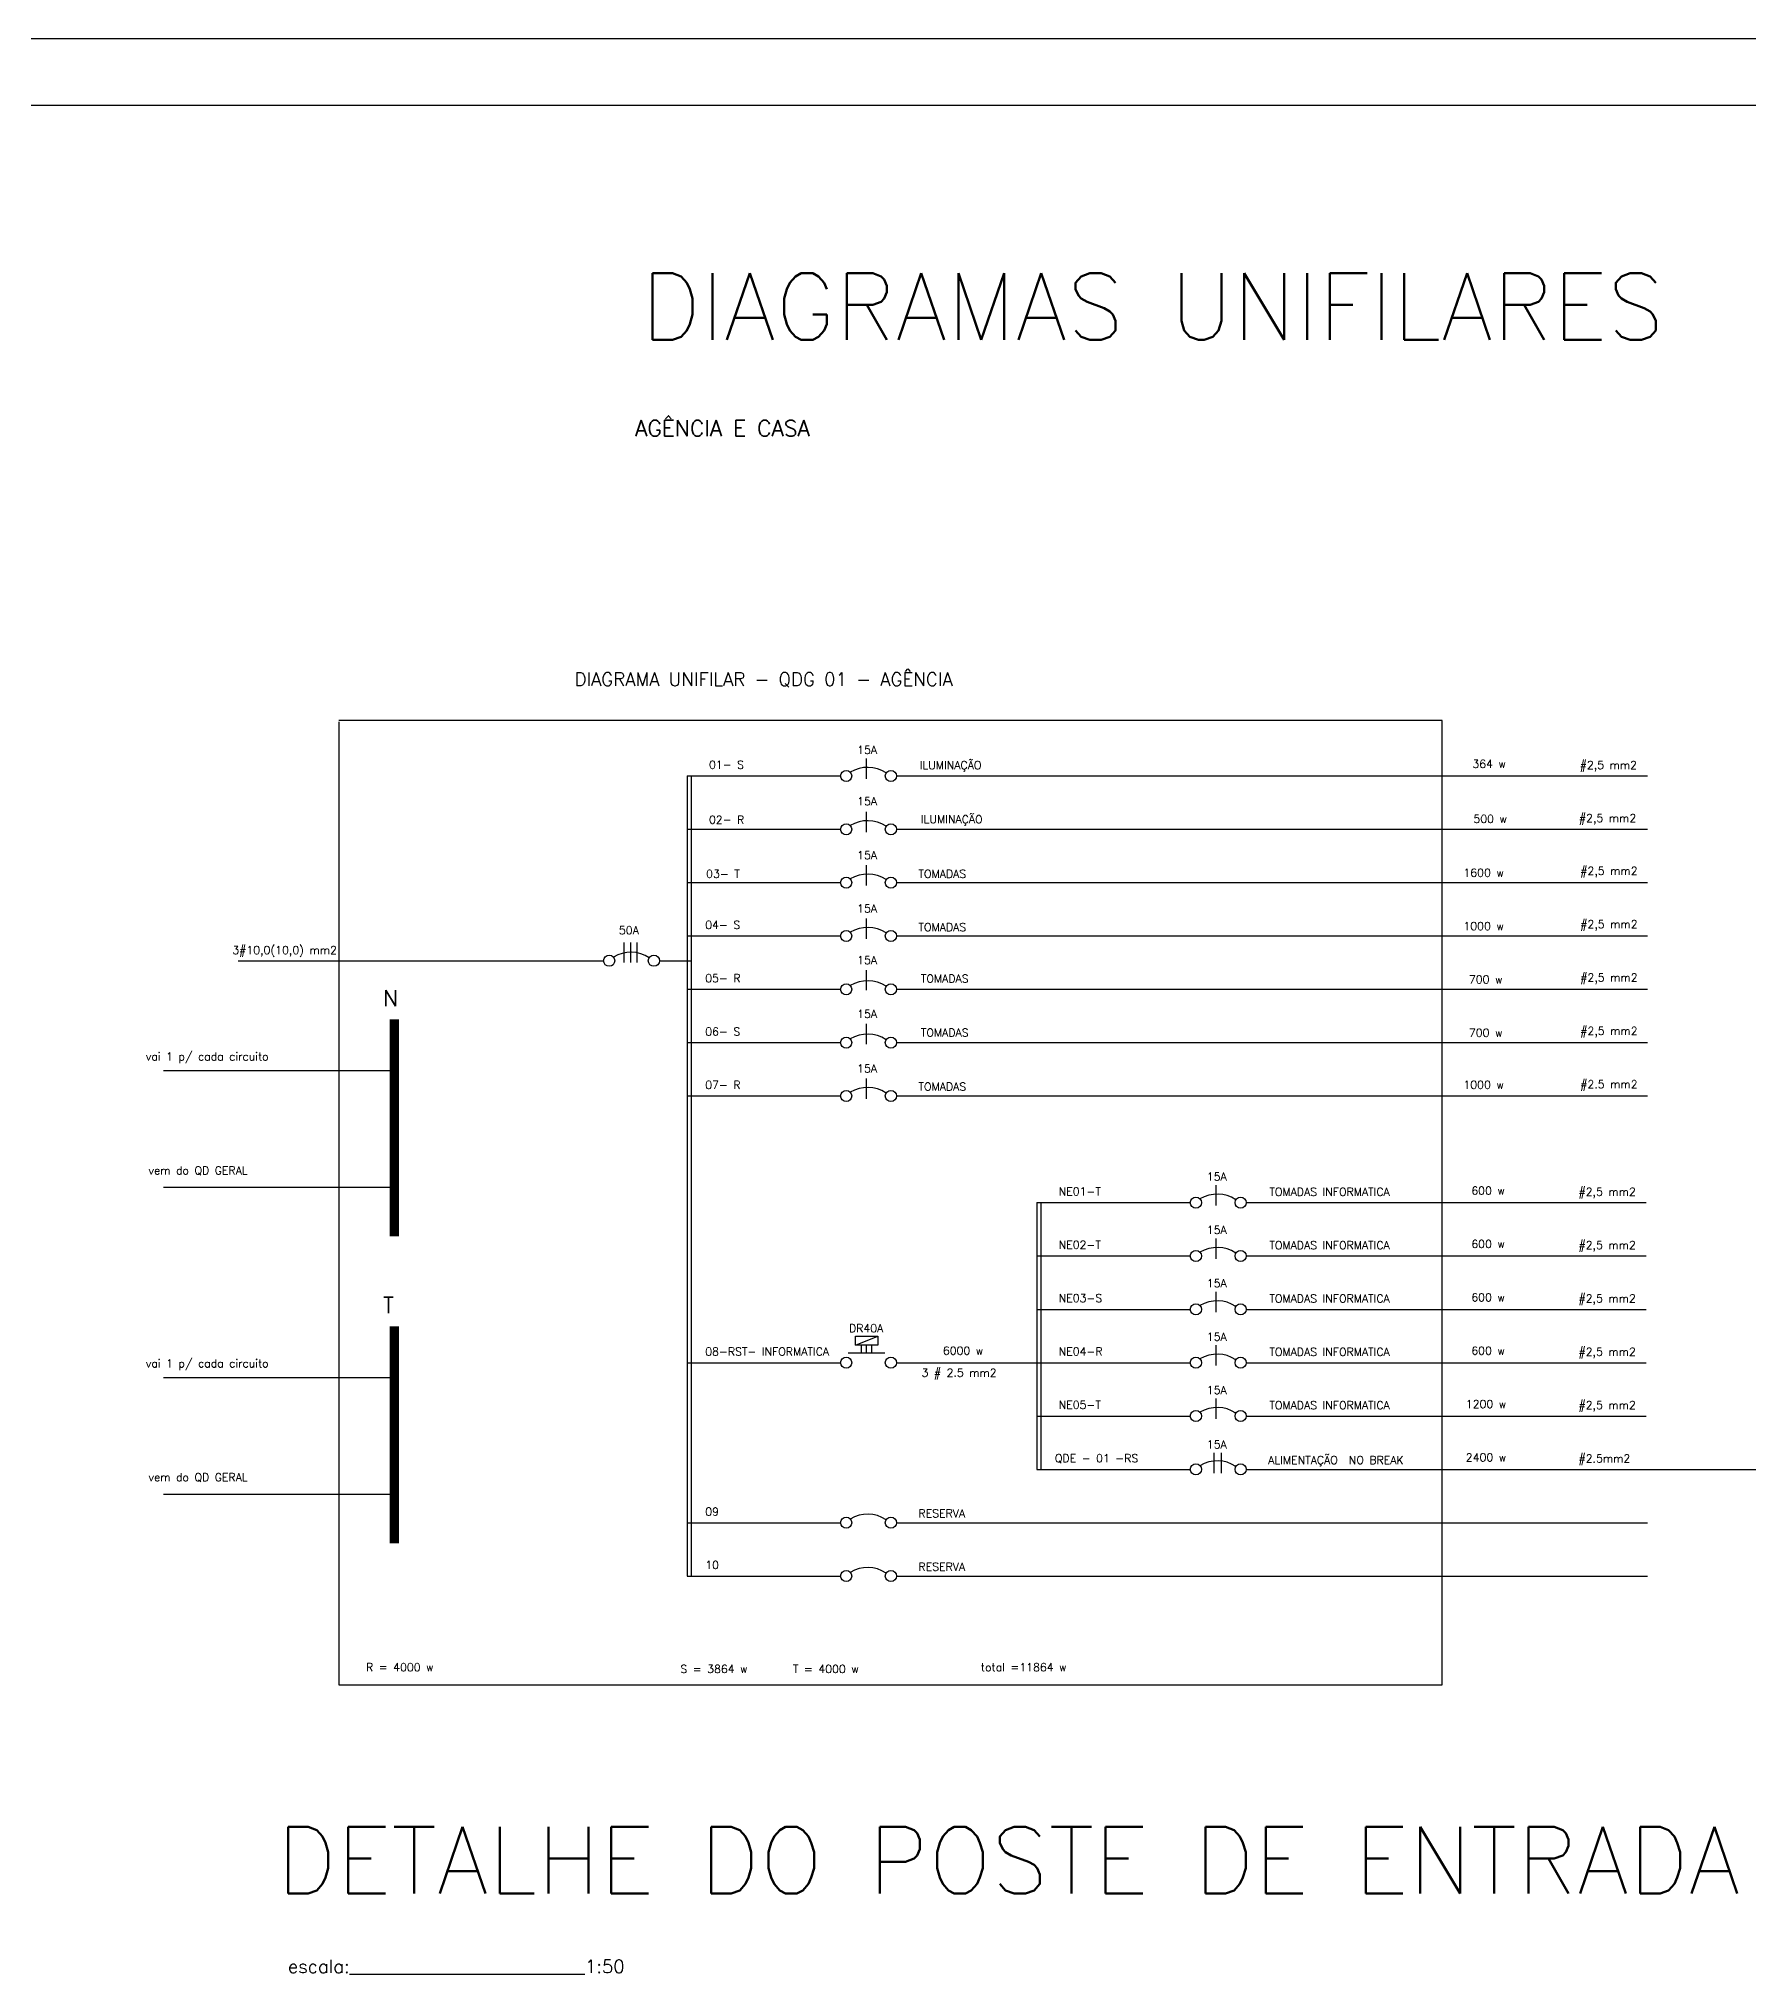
# Model space of a CAD drawing. Extents: x 4776 to 9276, y -14 to 2986.
# Drawn here: x 6702 to 7983, y 1535 to 2986 of the extents above; entities that cross this region are included whole.
import ezdxf

# ---------------------------------------------------------------- set-up
doc = ezdxf.new("R2010")
doc.units = 0
doc.header["$MEASUREMENT"] = 0
doc.linetypes.add('HIDDEN', pattern=[0.375, 0.25, -0.125])
doc.layers.get('0').update_dxf_attribs({"linetype": 'CONTINUOUS'})
for name, color, linetype in [('DIEL', 1, 'CONTINUOUS'), ('ELETRON', 5, 'CONTINUOUS'), ('MARGE', 6, 'CONTINUOUS'), ('TEXTOS', 7, 'CONTINUOUS'), ('TUBELON', 30, 'CONTINUOUS')]:
    doc.layers.add(name, color=color, linetype=linetype)
doc.styles.add('ROMANS', font='ROMANS.shx')
doc.styles.get("Standard").update_dxf_attribs({"font": 'romans.shx', "width": 0.8})

msp = doc.modelspace()

# ---------------------------------------------------------------- linework, layer by layer
msp.add_line((9275.7, 2986.5), (4775.8, 2986.5))
at = {"layer": 'DIEL', "const_width": 7}
for points in [[(6968.1, 2251.1), (6968.1, 2088.4)], [(6968.1, 2020.9), (6968.1, 1858.2)]]:
    msp.add_lwpolyline(points, dxfattribs=at)
at = {"layer": 'ELETRON'}
for p, q in [((7753.8, 2475.2), (6926.5, 2475.2)), ((6926.5, 2474.3), (6926.5, 1751.9)), ((7753.8, 1751.9), (7753.8, 2475.2)), ((7187.8, 2433.6), (7187.8, 2393.6)), ((7187.8, 2433.6), (7302.8, 2433.6)), ((7190.8, 2433.6), (7190.8, 2393.6)), ((7344.6, 2433.6), (7907.8, 2433.6)), ((7187.8, 2393.6), (7302.8, 2393.6)), ((7187.8, 2393.6), (7187.8, 2353.6)), ((7190.8, 2393.6), (7190.8, 2353.6)), ((7344.6, 2393.6), (7907.8, 2393.6)), ((7187.8, 2353.6), (7187.8, 2313.6)), ((7187.8, 2353.6), (7302.8, 2353.6)), ((7190.8, 2353.6), (7190.8, 2313.6)), ((7344.6, 2353.6), (7907.8, 2353.6)), ((7187.8, 2313.6), (7302.8, 2313.6)), ((7187.8, 2313.6), (7187.8, 2273.6)), ((7190.8, 2313.6), (7190.8, 2273.6)), ((7344.6, 2313.6), (7907.8, 2313.6)), ((6851.2, 2295), (7125.2, 2295)), ((7167, 2295), (7190.8, 2295)), ((7187.8, 2273.6), (7302.8, 2273.6)), ((7187.8, 2273.6), (7187.8, 2233.6)), ((7190.8, 2273.6), (7190.8, 2233.6)), ((7344.6, 2273.6), (7907.8, 2273.6)), ((7187.8, 2233.6), (7187.8, 2193.6)), ((7187.8, 2233.6), (7302.8, 2233.6)), ((7190.8, 2233.6), (7190.8, 2193.6)), ((7344.6, 2233.6), (7907.8, 2233.6)), ((7187.8, 2193.6), (7302.8, 2193.6)), ((7187.8, 2193.6), (7187.8, 2153.6)), ((7190.8, 2193.6), (7190.8, 2153.6)), ((7344.6, 2193.6), (7907.8, 2193.6)), ((7187.8, 2153.6), (7187.8, 1873.6)), ((7190.8, 2153.6), (7190.8, 1873.6)), ((7450, 2113.6), (7565, 2113.6)), ((7450, 2113.6), (7450, 2073.6)), ((7453, 2113.6), (7453, 2073.6)), ((7606.8, 2113.6), (7906.9, 2113.6)), ((7450, 2073.6), (7565, 2073.6)), ((7450, 2073.6), (7450, 2033.6)), ((7453, 2073.6), (7453, 2033.6)), ((7606.8, 2073.6), (7906.9, 2073.6)), ((7450, 2033.6), (7565, 2033.6)), ((7450, 2033.6), (7450, 1993.6)), ((7453, 2033.6), (7453, 1993.6)), ((7606.8, 2033.6), (7906.9, 2033.6)), ((7187.8, 1993.6), (7302.8, 1993.6)), ((7344.6, 1993.6), (7453, 1993.6)), ((7450, 1993.6), (7565, 1993.6)), ((7450, 1993.6), (7450, 1953.6)), ((7453, 1993.6), (7453, 1953.6)), ((7606.8, 1993.6), (7906.9, 1993.6)), ((7450, 1953.6), (7565, 1953.6)), ((7450, 1953.6), (7450, 1913.6)), ((7450, 1953.6), (7450, 1913.6)), ((7453, 1953.6), (7453, 1913.6)), ((7453, 1953.6), (7453, 1913.6)), ((7606.8, 1953.6), (7906.9, 1953.6)), ((7450, 1913.6), (7565, 1913.6)), ((7606.8, 1913.6), (8052.5, 1913.6)), ((7187.8, 1873.6), (7302.8, 1873.6)), ((7187.8, 1873.6), (7187.8, 1833.6)), ((7190.8, 1873.6), (7190.8, 1833.6)), ((7344.6, 1873.6), (7907.8, 1873.6)), ((7187.8, 1833.6), (7302.8, 1833.6)), ((7344.6, 1833.6), (7907.8, 1833.6)), ((6926.5, 1751.9), (7753.8, 1751.9))]:
    msp.add_line(p, q, dxfattribs=at)
for centre in [(7307, 2433.6), (7340.5, 2433.6), (7307, 2393.6), (7340.5, 2393.6), (7307, 2353.6), (7340.5, 2353.6), (7307, 2313.6), (7340.5, 2313.6), (7129.3, 2295), (7162.8, 2295), (7307, 2273.6), (7340.5, 2273.6), (7307, 2233.6), (7340.5, 2233.6), (7307, 2193.6), (7340.5, 2193.6), (7569.2, 2113.6), (7602.7, 2113.6), (7569.2, 2073.6), (7602.7, 2073.6), (7569.2, 2033.6), (7602.7, 2033.6), (7307, 1993.6), (7340.5, 1993.6), (7569.2, 1993.6), (7602.7, 1993.6), (7569.2, 1953.6), (7602.7, 1953.6), (7569.2, 1913.6), (7602.7, 1913.6), (7307, 1873.6), (7340.5, 1873.6), (7307, 1833.6), (7340.5, 1833.6)]:
    msp.add_circle(centre, 4.17, dxfattribs=at)
for centre in [(7323.1, 2414.9), (7323.1, 2374.9), (7323.1, 2334.9), (7323.1, 2294.9), (7145.5, 2276.3), (7323.1, 2254.9), (7323.1, 2214.9), (7323.1, 2174.9), (7585.3, 2094.9), (7585.3, 2054.9), (7585.3, 2014.9), (7585.3, 1974.9), (7585.3, 1934.9), (7585.3, 1894.9), (7323.1, 1854.9), (7323.1, 1814.9)]:
    msp.add_arc(centre, 25.1, 56.5031, 121.2449, dxfattribs=at)
at = {"layer": 'MARGE'}
msp.add_line((9225.7, 2936.5), (4900.8, 2936.5), dxfattribs=at)
at = {"layer": 'TEXTOS', "color": 2}
for p, q in [((7322, 2446.7), (7322, 2431.5)), ((7322, 2406.7), (7322, 2391.5)), ((7322, 2366.7), (7322, 2351.5)), ((7322, 2326.7), (7322, 2311.5)), ((7140.3, 2308.8), (7140.3, 2293.7)), ((7145.2, 2308.8), (7145.2, 2293.7)), ((7150.1, 2308.8), (7150.1, 2293.7)), ((7322, 2288), (7322, 2272.9)), ((7322, 2247.6), (7322, 2232.4)), ((7322, 2206.7), (7322, 2191.5)), ((7584.2, 2126.7), (7584.2, 2111.5)), ((7584.2, 2086.7), (7584.2, 2071.5)), ((7584.2, 2046.7), (7584.2, 2031.5)), ((7318.1, 2006.9), (7318.1, 2001.1)), ((7322, 2006.7), (7322, 2000.9)), ((7326, 2006.7), (7326, 2000.9)), ((7584.2, 2006.7), (7584.2, 1991.5)), ((7584.2, 1966.7), (7584.2, 1951.5)), ((7582.7, 1925.9), (7582.7, 1910.7)), ((7588.1, 1925.9), (7588.1, 1910.7))]:
    msp.add_line(p, q, dxfattribs=at)
at = {"layer": 'TEXTOS'}
for p, q in [((7314, 2006.7), (7330.8, 2013.6)), ((7308.5, 2001.1), (7335.9, 2001.1))]:
    msp.add_line(p, q, dxfattribs=at)
msp.add_lwpolyline([(7314, 2013.6), (7330.8, 2013.6), (7330.8, 2006.7), (7314, 2006.7)], close=True, dxfattribs=at)
at = {"layer": 'TUBELON'}
for p, q in [((6966, 2212.4), (6795, 2212.4)), ((6966, 2125), (6795, 2125)), ((6966, 1982.3), (6795, 1982.3)), ((6966, 1894.8), (6795, 1894.8))]:
    msp.add_line(p, q, dxfattribs=at)

# ---------------------------------------------------------------- texts
at = {"style": 'ROMANS'}
for s, height, p in [('AGÊNCIA E CASA', 12, (7148.7, 2688.3)), ('escala:__________________________1:50', 9.9, (6888.4, 1535.9))]:
    msp.add_text(s, height=height, dxfattribs=at).set_placement(p)
at = {"color": 3, "linetype": 'HIDDEN'}
for s, p in [('N', (6959.7, 2261)), ('T', (6959.7, 2030.8))]:
    msp.add_text(s, height=12, dxfattribs=at).set_placement(p)
at = {"linetype": 'HIDDEN'}
for s, p in [('vai 1 p/ cada circuito', (6781.9, 2220.2)), ('vem do QD GERAL', (6783.9, 2134.8)), ('vai 1 p/ cada circuito', (6781.9, 1990.1)), ('vem do QD GERAL', (6783.9, 1904.7))]:
    msp.add_text(s, height=6, dxfattribs=at).set_placement(p)
at = {"color": 4, "style": 'ROMANS'}
msp.add_text('DETALHE DO POSTE DE ENTRADA', height=50, dxfattribs=at).set_placement((6880.1, 1595.5))
at = {"layer": 'TEXTOS', "color": 4}
msp.add_text('DIAGRAMAS UNIFILARES', height=50, dxfattribs=at).set_placement((7153.3, 2760.6))
at = {"layer": 'TEXTOS', "color": 2}
for s, height, p in [('DIAGRAMA UNIFILAR - QDG 01 - AGÊNCIA', 10, (7103.2, 2501.1)), ('15A', 6, (7315.2, 2450.1)), ('01- S', 6, (7204.1, 2439)), ('ILUMINAÇÃO ', 6, (7362.1, 2438.7)), (' 364 w', 6, (7772.4, 2439.6)), (' #2,5 mm2', 6, (7852.9, 2438.8)), ('15A', 6, (7315.2, 2411.6)), ('02- R', 6, (7204.1, 2397.8)), ('ILUMINAÇÃO', 6, (7363, 2398.1)), (' 500 w', 6, (7773.2, 2398.4)), (' #2,5 mm2', 6, (7852.3, 2399)), ('15A', 6, (7315.2, 2371.2)), ('  #2,5 mm2', 6, (7849.2, 2359.4)), ('03- T', 6, (7202, 2357.2)), ('TOMADAS', 6, (7361.2, 2357.2)), ('1600 w', 6, (7769.8, 2358)), ('15A', 6, (7315.2, 2331.2)), ('04- S ', 6, (7201.3, 2318.9)), ('TOMADAS', 6, (7361.2, 2317.2)), ('1000 w', 6, (7769.8, 2318)), ('  #2,5 mm2', 6, (7849.2, 2319.4)), ('50A', 6, (7136.6, 2314.9)), ('3#10,0(10,0) mm2', 6, (6846.7, 2300)), ('15A', 6, (7315.2, 2292.5)), ('05- R', 6, (7201.3, 2278.9)), ('TOMADAS', 6, (7363, 2278.6)), (' 700 w', 6, (7769.8, 2278)), ('  #2,5 mm2', 6, (7849.2, 2279.4)), ('15A', 6, (7315.2, 2252.1)), ('06- S', 6, (7201.3, 2238.9)), ('TOMADAS', 6, (7363, 2238.1)), (' 700 w', 6, (7769.8, 2238)), ('  #2,5 mm2', 6, (7849.2, 2239.4)), ('15A', 6, (7315.2, 2211.2)), ('  #2.5 mm2', 6, (7849.2, 2199.4)), ('07- R ', 6, (7201.3, 2198.9)), ('TOMADAS', 6, (7361.2, 2197.6)), ('1000 w', 6, (7769.8, 2199)), ('15A', 6, (7577.4, 2130.1)), ('NE01-T', 6, (7466.3, 2119)), ('TOMADAS INFORMATICA', 6, (7624.3, 2118.7)), (' 600 w', 6, (7771.6, 2119.6)), (' #2,5 mm2', 6, (7852, 2118.8)), ('15A', 6, (7577.4, 2090.1)), ('NE02-T', 6, (7466.3, 2079)), ('TOMADAS INFORMATICA', 6, (7624.3, 2078.7)), (' 600 w', 6, (7771.6, 2079.6)), (' #2,5 mm2', 6, (7852, 2078.8)), ('15A', 6, (7577.4, 2050.1)), ('NE03-S', 6, (7466.3, 2039)), ('TOMADAS INFORMATICA', 6, (7624.3, 2038.7)), (' 600 w', 6, (7771.6, 2039.6)), (' #2,5 mm2', 6, (7852, 2038.8)), ('DR40A', 6, (7309.1, 2016.4)), ('08-RST- INFORMATICA', 6, (7201.3, 1998.9)), ('6000 w', 6, (7379.5, 1999.6)), ('NE04-R', 6, (7466.3, 1999)), ('15A', 6, (7577.4, 2010.1)), ('TOMADAS INFORMATICA', 6, (7624.3, 1998.7)), (' 600 w', 6, (7771.6, 1999.6)), (' #2,5 mm2', 6, (7852, 1998.8)), ('3 # 2.5 mm2', 6, (7363.5, 1983.1)), ('15A', 6, (7577.4, 1970.1)), ('NE05-T', 6, (7466.3, 1959)), ('TOMADAS INFORMATICA', 6, (7624.3, 1958.7)), ('1200 w', 6, (7771.6, 1959.6)), (' #2,5 mm2', 6, (7852, 1958.8)), ('15A', 6, (7577.4, 1929.3)), ('QDE - 01 -RS', 6, (7463.5, 1918.9)), ('ALIMENTAÇÃO  NO BREAK', 6, (7623.4, 1917.6)), ('2400 w', 6, (7771.6, 1919.6)), (' #2.5mm2', 6, (7852, 1918.8)), ('09', 6, (7201.3, 1878.9)), ('RESERVA', 6, (7361.2, 1877.6)), ('10', 6, (7201.3, 1838.9)), ('RESERVA', 6, (7361.2, 1837.6)), ('R = 4000 w', 6, (6947, 1762.2)), ('S = 3864 w', 6, (7182.7, 1760.9)), ('T = 4000 w', 6, (7267.1, 1760.9)), ('total =11864 w', 6, (7408, 1762.2))]:
    msp.add_text(s, height=height, dxfattribs=at).set_placement(p)

doc.saveas('drawing.dxf')
